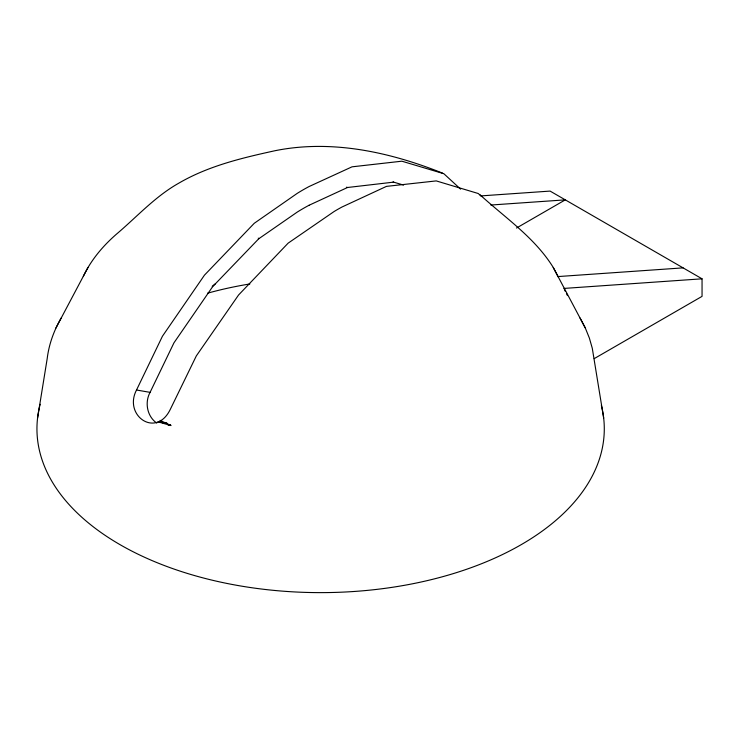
<?xml version="1.0" encoding="UTF-8"?>
<svg xmlns="http://www.w3.org/2000/svg" width="739" height="739" viewBox="0 0 739 739"><rect width="100%" height="100%" fill="white"/><g stroke="black" fill="none" stroke-linecap="round" stroke-linejoin="round"><path stroke-width="1.11" d="M37.56 418.135L47.204 358.554C48.94 344.245 53.947 330.499 61.161 318.056M460.6 189.138L443.88 173.739L401.868 161.194L352.023 166.829L309.087 186.533A196.38 113.381 -60 0 0 297.235 193.369L254.29 223.261L204.444 275.176L162.432 336.236L136.521 390.016C123.173 415.429 155.966 438.698 170.229 409.508L196.325 355.912L238.568 295L288.145 243.14L334.12 211.511A185.184 106.619 -59.9 0 1 341.991 207.012L386.469 186.376L436.241 180.907L478.253 193.516L480.766 195.826M309.087 205.248A196.38 113.381 -60 0 0 297.235 212.093L258.77 238.752L212.656 286.64L173.97 342.813L150.082 392.354C144.502 402.524 147.107 416.426 156.76 423.087M83.322 276.331C91.026 260.036 102.841 246.032 116.356 234.245C136.854 216.915 155.153 196.445 178.783 183.18C208.324 165.942 241.939 157.952 275.028 150.719C331.58 139.237 390.044 152.095 442.726 173.194M55.952 327.959L87.996 267.453M215.372 283.785L212.222 286.289L212.656 286.64M516.506 228.028L565.289 199.863L490.835 205.036M594.193 358.637L702.05 296.367L702.05 278.815L550.093 191.087L480.987 195.89M309.087 205.248L347.542 187.494L393.665 182.136L403.605 185.101M168.224 425.322L170.598 424.565M557.455 276.608L683.085 267.869M563.829 288.432L702.05 278.815M166.866 423.179L159.504 422.071L167.319 423.438M136.521 390.016L150.082 392.354M346.443 187.207L347.542 187.494M158.026 421.849L171.069 425.562L160.104 420.371M393.056 181.886L393.665 182.136M479.759 194.569C505.125 217.709 534.897 237.764 553.243 267.453L585.288 327.959L589.362 338.037L592.281 348.254L603.68 418.135M258.271 238.115L258.77 238.752M580.078 318.056L585.288 327.959M553.243 267.453L557.917 276.331M564.356 289.457L565.39 291.499M566.434 293.54L567.478 295.591M601.352 405.351A283.665 163.772 0 0 1 319.691 592.623A283.665 163.772 0 0 1 40.155 404.288M207.483 293.217A260.747 150.544 0 0 1 249.847 283.961"/></g></svg>
